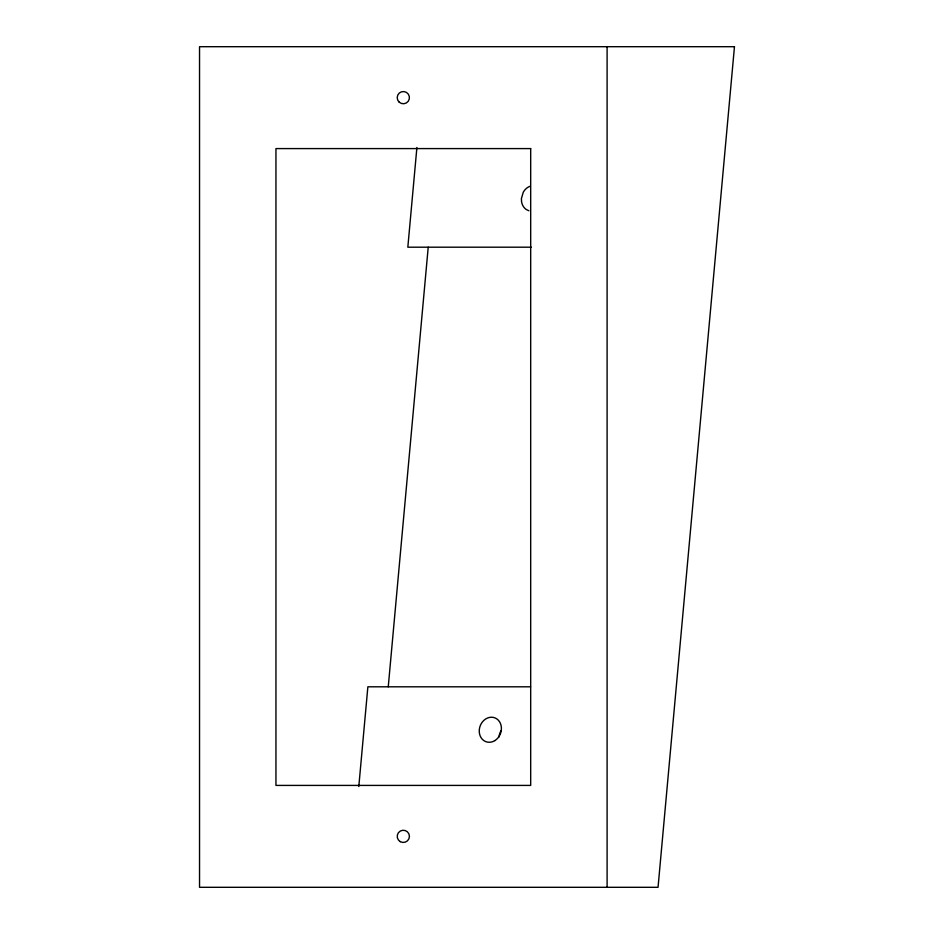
<?xml version="1.0" encoding="UTF-8"?>
<svg xmlns="http://www.w3.org/2000/svg" width="934" height="934" viewBox="0 0 934 934"><rect width="100%" height="100%" fill="white"/><g stroke="black" fill="none" stroke-linecap="round" stroke-linejoin="round"><path stroke-width="1.4" d="M358.808 786.51L367.868 686.805L530.594 686.805M416.903 147.49L407.831 247.195L531.341 247.195M388.252 686.805L428.216 247.195M528.901 210.769L526.297 209.531A13.309 11.348 -70 0 1 521.581 201.872L521.406 198.58L523.285 192.194A12.469 10.624 -70 0 1 530.395 186.158M607.1 46.7L607.1 887.3M499.025 736.926A12.737 10.858 -70 0 1 501.068 730.668M734.463 46.7L658.05 887.3L199.537 887.3L199.537 46.7L734.463 46.7M530.687 148.588L275.95 148.588L275.95 785.412L530.687 785.412L530.687 148.588M400.266 841.651A6.118 6.118 0 0 0 409.431 836.35A6.118 6.118 0 0 0 400.266 831.062A6.118 6.118 0 0 0 400.266 841.651M399.168 102.145A6.118 6.118 0 0 0 409.279 98.992A6.118 6.118 0 0 0 401.503 91.812A6.118 6.118 0 0 0 399.168 102.145M494.857 740.604A12.737 10.858 -70 0 0 496.83 718.9A12.737 10.858 -70 0 0 479.294 729.758A12.737 10.858 -70 0 0 494.857 740.604"/></g></svg>
